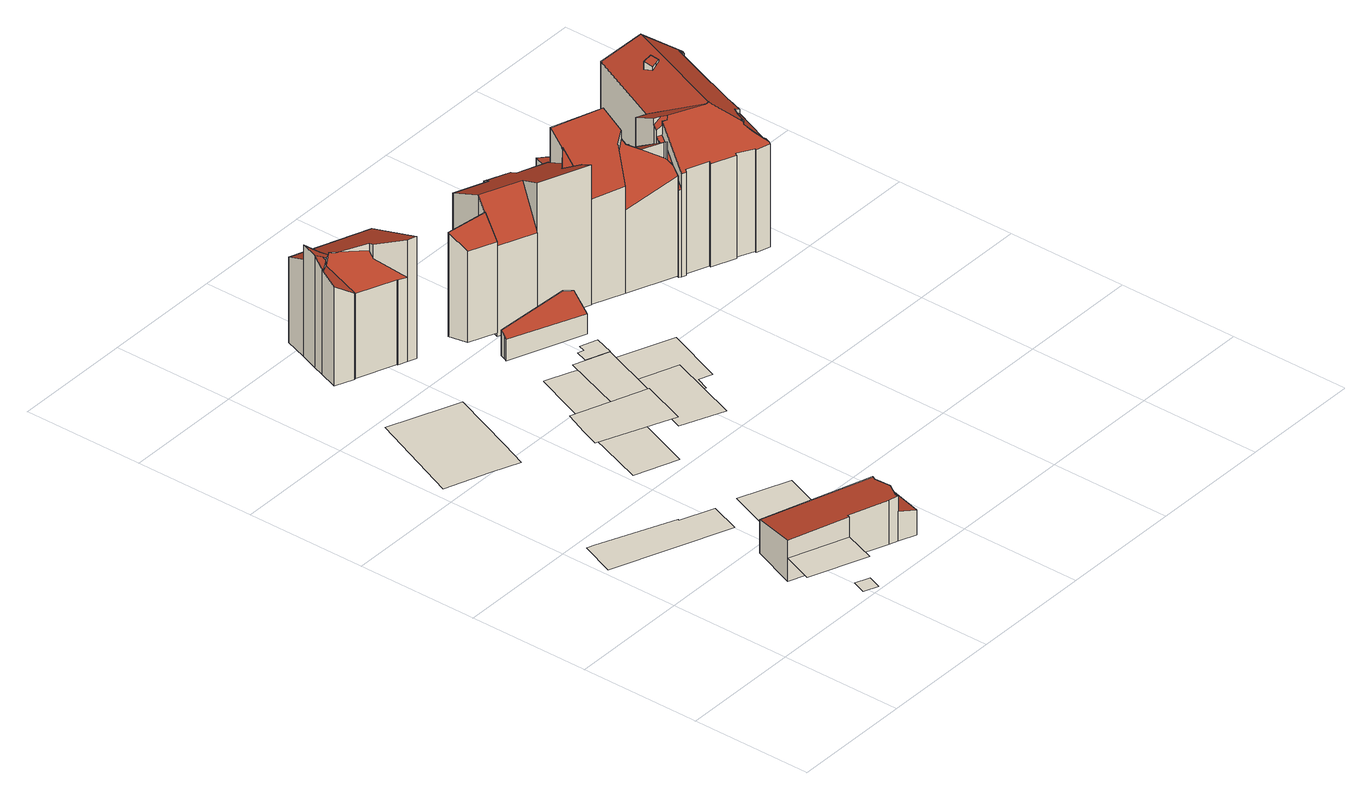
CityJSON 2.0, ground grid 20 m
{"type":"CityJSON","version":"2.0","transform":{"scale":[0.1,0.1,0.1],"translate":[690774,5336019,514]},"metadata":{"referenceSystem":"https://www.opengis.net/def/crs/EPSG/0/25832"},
"CityObjects":{
"building1":{"type":"Building","attributes":{"area_m2":55.53,"max_x":690797.88,"max_y":5336030,"min_x":690786.38,"min_y":5336021.5,"rf_extrusion_mode":"skip","rf_force_lod11":false,"rf_h_ground":518.7,"rf_h_pc_98p":0,"rf_h_roof_50p":0,"rf_h_roof_70p":0,"rf_h_roof_max":0,"rf_h_roof_min":0,"rf_is_glass_roof":false,"rf_nodata_frac":0.977,"rf_nodata_r":0,"rf_pc_select":"_HIGHEST_YET_INSUFFICIENT_COVERAGE","rf_pc_year":2026,"rf_pointcloud_unusable":true,"rf_pt_density":11.2,"rf_roof_planes":0,"rf_roof_type":"no points","rf_success":true,"rf_t_run":6,"source_file":"690_5336.gml"},"geometry":[{"type":"MultiSurface","lod":"0","boundaries":[[[0,1,2,3]]]}]},
"building2":{"type":"Building","attributes":{"area_m2":118.25,"max_x":690795.81,"max_y":5336057,"min_x":690774.81,"min_y":5336044,"rf_extrusion_mode":"skip","rf_force_lod11":false,"rf_h_ground":514.73,"rf_h_pc_98p":0,"rf_h_roof_50p":0,"rf_h_roof_70p":0,"rf_h_roof_max":0,"rf_h_roof_min":0,"rf_is_glass_roof":false,"rf_nodata_frac":1,"rf_nodata_r":0,"rf_pc_select":"_HIGHEST_YET_INSUFFICIENT_COVERAGE","rf_pc_year":0,"rf_pointcloud_unusable":true,"rf_pt_density":0,"rf_roof_planes":0,"rf_roof_type":"no points","rf_success":true,"rf_t_run":0,"source_file":"690_5336.gml"},"geometry":[{"type":"MultiSurface","lod":"0","boundaries":[[[4,5,6,7,8,9,10]]]}]},
"building3":{"type":"Building","attributes":{"area_m2":5.8,"max_x":690795.94,"max_y":5336022.5,"min_x":690792.81,"min_y":5336019,"rf_extrusion_mode":"skip","rf_force_lod11":false,"rf_h_ground":515.04,"rf_h_pc_98p":0,"rf_h_roof_50p":0,"rf_h_roof_70p":0,"rf_h_roof_max":0,"rf_h_roof_min":0,"rf_is_glass_roof":false,"rf_nodata_frac":0.25,"rf_nodata_r":0,"rf_pc_select":"_HIGHEST_YET_INSUFFICIENT_COVERAGE","rf_pc_year":2026,"rf_pointcloud_unusable":true,"rf_pt_density":12.44,"rf_roof_planes":0,"rf_roof_type":"no points","rf_success":true,"rf_t_run":3,"source_file":"690_5336.gml"},"geometry":[{"type":"MultiSurface","lod":"0","boundaries":[[[11,12,13,14]]]}]},
"building4":{"type":"Building","attributes":{"area_m2":101.1,"max_x":690793.38,"max_y":5336063.5,"min_x":690778.38,"min_y":5336051.5,"rf_extrusion_mode":"skip","rf_force_lod11":false,"rf_h_ground":532.24,"rf_h_pc_98p":0,"rf_h_roof_50p":0,"rf_h_roof_70p":0,"rf_h_roof_max":0,"rf_h_roof_min":0,"rf_is_glass_roof":false,"rf_nodata_frac":1,"rf_nodata_r":0,"rf_pc_select":"_HIGHEST_YET_INSUFFICIENT_COVERAGE","rf_pc_year":0,"rf_pointcloud_unusable":true,"rf_pt_density":0,"rf_roof_planes":0,"rf_roof_type":"no points","rf_success":true,"rf_t_run":0,"source_file":"690_5336.gml"},"geometry":[{"type":"MultiSurface","lod":"0","boundaries":[[[15,16,17,18,19]]]}]},
"building5":{"type":"Building","attributes":{"area_m2":160.46,"max_x":690811.12,"max_y":5336037.5,"min_x":690788.38,"min_y":5336023,"rf_extrusion_mode":"standard","rf_force_lod11":false,"rf_h_ground":514.7,"rf_h_pc_98p":0,"rf_h_roof_50p":521.76,"rf_h_roof_70p":521.98,"rf_h_roof_max":522.39,"rf_h_roof_min":518.71,"rf_h_roof_ridge":521.29,"rf_is_glass_roof":false,"rf_nodata_frac":0.54,"rf_nodata_r":0,"rf_pc_select":"_HIGHEST_YET_INSUFFICIENT_COVERAGE","rf_pc_year":2026,"rf_pointcloud_unusable":false,"rf_pt_density":106.25,"rf_ridgelines":6,"rf_rmse_lod22":0.316,"rf_roof_planes":8,"rf_roof_type":"slanted","rf_success":true,"rf_t_run":72,"rf_volume_lod22":1032.18,"source_file":"690_5336.gml"},"children":["building5-1"]},
"building5-1":{"type":"BuildingPart","parents":["building5"],"geometry":[{"type":"Solid","lod":"2.2","boundaries":[[[[20,21,22,23,24,25,26,27,28]],[[29,25,24,30]],[[30,24,23,31]],[[31,23,22,32]],[[33,20,28,34]],[[32,22,21,35]],[[34,28,27,36]],[[36,27,26,37]],[[38,37,26,25,29]],[[39,40,41,42]],[[43,33,40,39]],[[35,21,20,33,43]],[[44,45,37,38]],[[42,41,45,44]],[[42,44,38,29,30,31,32,35,43,39]],[[45,41,40,33,34,36,37]]]],"semantics":{"surfaces":[{"type":"GroundSurface"},{"type":"WallSurface","on_footprint_edge":true},{"type":"WallSurface","on_footprint_edge":false},{"type":"RoofSurface","rf_azimuth":5.01,"rf_h_roof_50p":521.41,"rf_h_roof_70p":521.66,"rf_h_roof_max":522.31,"rf_h_roof_min":520.45,"rf_slope":9.32},{"type":"RoofSurface","rf_azimuth":87.19,"rf_h_roof_50p":518.89,"rf_h_roof_70p":519.17,"rf_h_roof_max":522.21,"rf_h_roof_min":518.13,"rf_slope":15.84}],"values":[[0,1,1,1,1,1,1,1,1,2,2,1,2,2,3,4]]}}]},
"building6":{"type":"Building","attributes":{"area_m2":212.73,"max_x":690792.81,"max_y":5336096.5,"min_x":690774.56,"min_y":5336076.5,"rf_extrusion_mode":"standard","rf_force_lod11":false,"rf_h_ground":515.73,"rf_h_pc_98p":0,"rf_h_roof_50p":534.76,"rf_h_roof_70p":534.87,"rf_h_roof_max":535.05,"rf_h_roof_min":534.66,"rf_is_glass_roof":false,"rf_nodata_frac":0.582,"rf_nodata_r":0,"rf_pc_select":"_HIGHEST_YET_INSUFFICIENT_COVERAGE","rf_pc_year":2026,"rf_pointcloud_unusable":false,"rf_pt_density":7.04,"rf_ridgelines":0,"rf_rmse_lod22":0,"rf_roof_planes":1,"rf_roof_type":"slanted","rf_success":true,"rf_t_run":19,"rf_volume_lod22":0,"source_file":"690_5336.gml"},"geometry":[{"type":"MultiSurface","lod":"0","boundaries":[[[46,47,48,49,50,51,52,53]]]}]},
"building7":{"type":"Building","attributes":{"area_m2":65.28,"max_x":690797.19,"max_y":5336071,"min_x":690787.69,"min_y":5336059,"rf_extrusion_mode":"skip","rf_force_lod11":false,"rf_h_ground":531.93,"rf_h_pc_98p":0,"rf_h_roof_50p":0,"rf_h_roof_70p":0,"rf_h_roof_max":0,"rf_h_roof_min":0,"rf_is_glass_roof":false,"rf_nodata_frac":0.969,"rf_nodata_r":0,"rf_pc_select":"_HIGHEST_YET_INSUFFICIENT_COVERAGE","rf_pc_year":2026,"rf_pointcloud_unusable":true,"rf_pt_density":4.5,"rf_roof_planes":0,"rf_roof_type":"no points","rf_success":true,"rf_t_run":7,"source_file":"690_5336.gml"},"geometry":[{"type":"MultiSurface","lod":"0","boundaries":[[[54,55,56,57]]]}]},
"building8":{"type":"Building","attributes":{"area_m2":98.35,"max_x":690802.12,"max_y":5336063,"min_x":690790.44,"min_y":5336048.5,"rf_extrusion_mode":"skip","rf_force_lod11":false,"rf_h_ground":530.83,"rf_h_pc_98p":0,"rf_h_roof_50p":0,"rf_h_roof_70p":0,"rf_h_roof_max":0,"rf_h_roof_min":0,"rf_is_glass_roof":false,"rf_nodata_frac":0.954,"rf_nodata_r":0,"rf_pc_select":"_HIGHEST_YET_INSUFFICIENT_COVERAGE","rf_pc_year":2026,"rf_pointcloud_unusable":true,"rf_pt_density":10.67,"rf_roof_planes":0,"rf_roof_type":"no points","rf_success":true,"rf_t_run":1,"source_file":"690_5336.gml"},"geometry":[{"type":"MultiSurface","lod":"0","boundaries":[[[58,59,60,61]]]}]},
"building9":{"type":"Building","attributes":{"area_m2":113.41,"max_x":690807.62,"max_y":5336048,"min_x":690794.75,"min_y":5336033,"rf_extrusion_mode":"standard","rf_force_lod11":false,"rf_h_ground":514.87,"rf_h_pc_98p":0,"rf_h_roof_50p":518.57,"rf_h_roof_70p":518.61,"rf_h_roof_max":518.8,"rf_h_roof_min":518.38,"rf_is_glass_roof":false,"rf_nodata_frac":0.562,"rf_nodata_r":0,"rf_pc_select":"_HIGHEST_YET_INSUFFICIENT_COVERAGE","rf_pc_year":2026,"rf_pointcloud_unusable":false,"rf_pt_density":38.87,"rf_ridgelines":0,"rf_rmse_lod22":0,"rf_roof_planes":2,"rf_roof_type":"slanted","rf_success":true,"rf_t_run":45,"rf_volume_lod22":0,"source_file":"690_5336.gml"},"geometry":[{"type":"MultiSurface","lod":"0","boundaries":[[[62,63,64,65]]]}]},
"building10":{"type":"Building","attributes":{"area_m2":12.14,"max_x":690798.31,"max_y":5336073,"min_x":690793.38,"min_y":5336069,"rf_extrusion_mode":"skip","rf_force_lod11":false,"rf_h_ground":531.98,"rf_h_pc_98p":0,"rf_h_roof_50p":0,"rf_h_roof_70p":0,"rf_h_roof_max":0,"rf_h_roof_min":0,"rf_is_glass_roof":false,"rf_nodata_frac":0.854,"rf_nodata_r":0,"rf_pc_select":"_HIGHEST_YET_INSUFFICIENT_COVERAGE","rf_pc_year":2026,"rf_pointcloud_unusable":true,"rf_pt_density":9.14,"rf_roof_planes":0,"rf_roof_type":"no points","rf_success":true,"rf_t_run":3,"source_file":"690_5336.gml"},"geometry":[{"type":"MultiSurface","lod":"0","boundaries":[[[66,67,68,69,70,71]]]}]},
"building11":{"type":"Building","attributes":{"area_m2":177.84,"max_x":690805,"max_y":5336092,"min_x":690786.44,"min_y":5336074.5,"rf_extrusion_mode":"standard","rf_force_lod11":false,"rf_h_ground":530.38,"rf_h_pc_98p":0,"rf_h_roof_50p":534.59,"rf_h_roof_70p":534.92,"rf_h_roof_max":535.75,"rf_h_roof_min":533.84,"rf_is_glass_roof":false,"rf_nodata_frac":0.582,"rf_nodata_r":0,"rf_pc_select":"_HIGHEST_YET_INSUFFICIENT_COVERAGE","rf_pc_year":2026,"rf_pointcloud_unusable":false,"rf_pt_density":15,"rf_ridgelines":0,"rf_rmse_lod22":1.67,"rf_roof_planes":3,"rf_roof_type":"slanted","rf_success":true,"rf_t_run":22,"rf_volume_lod22":171.71,"source_file":"690_5336.gml"},"children":["building11-1"]},
"building11-1":{"type":"BuildingPart","parents":["building11"],"geometry":[{"type":"Solid","lod":"2.2","boundaries":[[[[72,73,74,75,76,77]],[[78,77,76,79]],[[80,74,73,81]],[[82,75,74,80]],[[83,72,77,78]],[[79,76,75,82]],[[81,73,72,83]],[[81,83,78,79,82,80]]]],"semantics":{"surfaces":[{"type":"GroundSurface"},{"type":"WallSurface","on_footprint_edge":true},{"type":"RoofSurface","rf_azimuth":198.12,"rf_h_roof_50p":534.71,"rf_h_roof_70p":534.97,"rf_h_roof_max":535.76,"rf_h_roof_min":533.93,"rf_slope":22.46}],"values":[[0,1,1,1,1,1,1,2]]}}]},
"building12":{"type":"Building","attributes":{"area_m2":165.88,"max_x":690801.81,"max_y":5336120.5,"min_x":690784.88,"min_y":5336104,"rf_extrusion_mode":"standard","rf_force_lod11":false,"rf_h_ground":515.28,"rf_h_pc_98p":0,"rf_h_roof_50p":531.48,"rf_h_roof_70p":532.38,"rf_h_roof_max":534.46,"rf_h_roof_min":529.35,"rf_h_roof_ridge":533.13,"rf_is_glass_roof":false,"rf_nodata_frac":0.485,"rf_nodata_r":0,"rf_pc_select":"_HIGHEST_YET_INSUFFICIENT_COVERAGE","rf_pc_year":2026,"rf_pointcloud_unusable":false,"rf_pt_density":13.06,"rf_ridgelines":1,"rf_rmse_lod22":0.368,"rf_roof_planes":6,"rf_roof_type":"slanted","rf_success":true,"rf_t_run":34,"rf_volume_lod22":2773.02,"source_file":"690_5336.gml"},"children":["building12-1"]},
"building12-1":{"type":"BuildingPart","parents":["building12"],"geometry":[{"type":"Solid","lod":"2.2","boundaries":[[[[84,85,86,87,88,89,90,91,92,93,94,95,96]],[[97,86,85,98]],[[99,87,86,97]],[[100,101,90,89,102]],[[103,91,90,101]],[[104,96,95,105]],[[106,84,96,104]],[[107,108,94,93,109]],[[110,111,108,107]],[[109,93,92,112]],[[102,89,88,113,114]],[[114,113,115,116]],[[112,92,91,103]],[[117,118,119]],[[120,121,122]],[[118,117,111,110]],[[113,88,87,99]],[[123,124,120]],[[125,126,127]],[[126,125,128,129]],[[121,120,129]],[[105,95,94,108]],[[124,123,101,100]],[[116,115,128,125]],[[98,85,84,106]],[[105,108,111,117,119,122,121,129,128,106,104]],[[101,123,120,122,119,118,110,107,109,112,103]],[[102,127,126,129,120,124,100]],[[116,125,127,102,114]],[[98,106,128,115,113,99,97]]]],"semantics":{"surfaces":[{"type":"GroundSurface"},{"type":"WallSurface","on_footprint_edge":true},{"type":"WallSurface","on_footprint_edge":false},{"type":"RoofSurface","rf_azimuth":200.4,"rf_h_roof_50p":531.55,"rf_h_roof_70p":532.31,"rf_h_roof_max":535.88,"rf_h_roof_min":529.85,"rf_slope":29.15},{"type":"RoofSurface","rf_azimuth":20.41,"rf_h_roof_50p":531.86,"rf_h_roof_70p":532.81,"rf_h_roof_max":536.02,"rf_h_roof_min":529.78,"rf_slope":26.46},{"type":"RoofSurface","rf_azimuth":107.64,"rf_h_roof_50p":534.04,"rf_h_roof_70p":534.21,"rf_h_roof_max":534.62,"rf_h_roof_min":533.12,"rf_slope":27.87},{"type":"RoofSurface","rf_azimuth":160.55,"rf_h_roof_50p":533.91,"rf_h_roof_70p":534.05,"rf_h_roof_max":534.58,"rf_h_roof_min":533.51,"rf_slope":39.93},{"type":"RoofSurface","rf_azimuth":130.04,"rf_h_roof_50p":532.02,"rf_h_roof_70p":532.4,"rf_h_roof_max":533.51,"rf_h_roof_min":530.2,"rf_slope":36.7}],"values":[[0,1,1,1,1,1,1,1,2,1,1,2,1,2,2,2,1,2,2,2,2,1,2,2,1,3,4,5,6,7]]}}]},
"building13":{"type":"Building","attributes":{"area_m2":359.8,"max_x":690824.88,"max_y":5336087.5,"min_x":690795,"min_y":5336060.5,"rf_extrusion_mode":"standard","rf_force_lod11":false,"rf_h_ground":514.61,"rf_h_pc_98p":0,"rf_h_roof_50p":533,"rf_h_roof_70p":533.45,"rf_h_roof_max":535.55,"rf_h_roof_min":532.15,"rf_h_roof_ridge":532.58,"rf_is_glass_roof":false,"rf_nodata_frac":0.483,"rf_nodata_r":0,"rf_pc_select":"_HIGHEST_YET_INSUFFICIENT_COVERAGE","rf_pc_year":2026,"rf_pointcloud_unusable":false,"rf_pt_density":21.62,"rf_ridgelines":1,"rf_rmse_lod22":0,"rf_roof_planes":7,"rf_roof_type":"slanted","rf_success":true,"rf_t_run":74,"rf_volume_lod22":0,"source_file":"690_5336.gml"},"geometry":[{"type":"MultiSurface","lod":"0","boundaries":[[[130,131,132,133,134,135,136,137,138,139,140,141,142,143,144,145,146,147,148,149,150,151,152,153,154,155]]]}]},
"building14":{"type":"Building","attributes":{"area_m2":167.84,"max_x":690814.25,"max_y":5336116,"min_x":690797.38,"min_y":5336099.5,"rf_extrusion_mode":"standard","rf_force_lod11":false,"rf_h_ground":515.13,"rf_h_pc_98p":0,"rf_h_roof_50p":532.85,"rf_h_roof_70p":533.36,"rf_h_roof_max":535.65,"rf_h_roof_min":531.19,"rf_is_glass_roof":false,"rf_nodata_frac":0.7,"rf_nodata_r":0,"rf_pc_select":"_HIGHEST_YET_INSUFFICIENT_COVERAGE","rf_pc_year":2026,"rf_pointcloud_unusable":false,"rf_pt_density":10.59,"rf_ridgelines":0,"rf_rmse_lod22":5.86,"rf_roof_planes":4,"rf_roof_type":"slanted","rf_success":true,"rf_t_run":14,"rf_volume_lod22":295.13,"source_file":"690_5336.gml"},"children":["building14-1"]},
"building14-1":{"type":"BuildingPart","parents":["building14"],"geometry":[{"type":"Solid","lod":"2.2","boundaries":[[[[156,157,158,159]],[[160,156,159,161]],[[161,159,158,162]],[[162,158,157,163]],[[163,157,156,160]],[[163,160,161,162]]]],"semantics":{"surfaces":[{"type":"GroundSurface"},{"type":"WallSurface","on_footprint_edge":true},{"type":"RoofSurface","rf_azimuth":202.03,"rf_h_roof_50p":532.28,"rf_h_roof_70p":532.76,"rf_h_roof_max":533.78,"rf_h_roof_min":530.85,"rf_slope":40.42}],"values":[[0,1,1,1,1,2]]}}]},
"building15":{"type":"Building","attributes":{"area_m2":195.93,"max_x":690828.19,"max_y":5336111,"min_x":690809.56,"min_y":5336094,"rf_extrusion_mode":"standard","rf_force_lod11":false,"rf_h_ground":514.5,"rf_h_pc_98p":0,"rf_h_roof_50p":533.94,"rf_h_roof_70p":534.52,"rf_h_roof_max":536.26,"rf_h_roof_min":531.08,"rf_h_roof_ridge":535.32,"rf_is_glass_roof":false,"rf_nodata_frac":0.662,"rf_nodata_r":0,"rf_pc_select":"_HIGHEST_YET_INSUFFICIENT_COVERAGE","rf_pc_year":2026,"rf_pointcloud_unusable":false,"rf_pt_density":10.07,"rf_ridgelines":1,"rf_rmse_lod22":0.986,"rf_roof_planes":3,"rf_roof_type":"slanted","rf_success":true,"rf_t_run":33,"rf_volume_lod22":3816.6,"source_file":"690_5336.gml"},"children":["building15-1"]},
"building15-1":{"type":"BuildingPart","parents":["building15"],"geometry":[{"type":"Solid","lod":"2.2","boundaries":[[[[164,165,166,167,168,169,170,171,172,173,174,175]],[[176,172,171,177]],[[178,173,172,176]],[[177,171,170,179]],[[179,170,169,180]],[[180,169,168,181]],[[181,168,167,182]],[[183,184,185]],[[186,166,165,183]],[[182,167,166,186]],[[187,174,173,178]],[[188,175,174,187,189]],[[190,164,175,188,191]],[[191,188,192,193]],[[193,192,194]],[[189,187,194]],[[184,183,165,164,190]],[[182,186,183,185]],[[189,194,192,188]],[[184,190,191,193,194,187,178,176,177,179,180,181,182,185]]]],"semantics":{"surfaces":[{"type":"GroundSurface"},{"type":"WallSurface","on_footprint_edge":true},{"type":"WallSurface","on_footprint_edge":false},{"type":"RoofSurface","rf_azimuth":200.84,"rf_h_roof_50p":533.15,"rf_h_roof_70p":534.28,"rf_h_roof_max":538.15,"rf_h_roof_min":530.2,"rf_slope":43.67},{"type":"RoofSurface","rf_azimuth":180.57,"rf_h_roof_50p":535.65,"rf_h_roof_70p":535.9,"rf_h_roof_max":536.64,"rf_h_roof_min":534.45,"rf_slope":25.6},{"type":"RoofSurface","rf_azimuth":21.35,"rf_h_roof_50p":533.83,"rf_h_roof_70p":535.13,"rf_h_roof_max":538.42,"rf_h_roof_min":530.3,"rf_slope":29.92}],"values":[[0,1,1,1,1,1,1,2,1,1,1,1,1,2,2,2,1,3,4,5]]}}]},
"building16":{"type":"Building","attributes":{"area_m2":160.98,"max_x":690840.81,"max_y":5336104.5,"min_x":690823.75,"min_y":5336088.5,"rf_extrusion_mode":"standard","rf_force_lod11":false,"rf_h_ground":514.56,"rf_h_pc_98p":0,"rf_h_roof_50p":532.19,"rf_h_roof_70p":533.89,"rf_h_roof_max":536.26,"rf_h_roof_min":530.04,"rf_is_glass_roof":false,"rf_nodata_frac":0.599,"rf_nodata_r":0,"rf_pc_select":"_HIGHEST_YET_INSUFFICIENT_COVERAGE","rf_pc_year":2026,"rf_pointcloud_unusable":false,"rf_pt_density":50.25,"rf_ridgelines":0,"rf_rmse_lod22":0.898,"rf_roof_planes":8,"rf_roof_type":"slanted","rf_success":true,"rf_t_run":46,"rf_volume_lod22":3135.12,"source_file":"690_5336.gml"},"children":["building16-1"]},
"building16-1":{"type":"BuildingPart","parents":["building16"],"geometry":[{"type":"Solid","lod":"2.2","boundaries":[[[[195,196,197,198,199,200,201,202,203]],[[204,205,206,207,208]],[[209,210,205,204]],[[211,202,201,212]],[[213,214,203,202,211]],[[215,199,198,216,217]],[[217,216,206,205]],[[218,219,220,221]],[[212,201,200,219,218]],[[222,196,195,223]],[[224,225,223,226]],[[227,228,225,224]],[[229,230,228,227,231]],[[219,200,199,215]],[[221,220,231,232]],[[232,231,227,214,213]],[[230,229,233]],[[210,209,233]],[[216,198,197,234,235]],[[208,207,236]],[[235,234,236]],[[234,197,196,222]],[[226,223,195,203,214]],[[232,213,211,212,218,221]],[[210,233,229,231,220,219,215,217,205]],[[235,236,207,206,216]],[[234,222,223,225,228,230,233,209,204,208,236]],[[226,214,227,224]]]],"semantics":{"surfaces":[{"type":"GroundSurface"},{"type":"WallSurface","on_footprint_edge":false},{"type":"WallSurface","on_footprint_edge":true},{"type":"RoofSurface","rf_azimuth":206.87,"rf_h_roof_50p":535.89,"rf_h_roof_70p":536.8,"rf_h_roof_max":538.32,"rf_h_roof_min":532.77,"rf_slope":24.2},{"type":"RoofSurface","rf_azimuth":228.71,"rf_h_roof_50p":532.36,"rf_h_roof_70p":533.14,"rf_h_roof_max":536.31,"rf_h_roof_min":529.27,"rf_slope":36.12},{"type":"RoofSurface","rf_azimuth":189.8,"rf_h_roof_50p":533.79,"rf_h_roof_70p":533.79,"rf_h_roof_max":534.78,"rf_h_roof_min":533.79,"rf_slope":42.66},{"type":"RoofSurface","rf_azimuth":16.97,"rf_h_roof_50p":532.22,"rf_h_roof_70p":533.28,"rf_h_roof_max":535.92,"rf_h_roof_min":529.3,"rf_slope":35.61},{"type":"RoofSurface","rf_azimuth":1.98,"rf_h_roof_50p":531.33,"rf_h_roof_70p":531.74,"rf_h_roof_max":538.22,"rf_h_roof_min":529.83,"rf_slope":37.25}],"values":[[0,1,1,2,2,2,1,1,2,2,1,1,1,2,1,1,1,1,2,1,1,2,2,3,4,5,6,7]]}}]},
"building17":{"type":"Building","attributes":{"area_m2":28.83,"max_x":690843.75,"max_y":5336116,"min_x":690836.75,"min_y":5336109,"rf_extrusion_mode":"standard","rf_force_lod11":false,"rf_h_ground":514.51,"rf_h_pc_98p":0,"rf_h_roof_50p":520.18,"rf_h_roof_70p":521.54,"rf_h_roof_max":522,"rf_h_roof_min":519.98,"rf_is_glass_roof":false,"rf_nodata_frac":0.623,"rf_nodata_r":0,"rf_pc_select":"_HIGHEST_YET_INSUFFICIENT_COVERAGE","rf_pc_year":2026,"rf_pointcloud_unusable":false,"rf_pt_density":70.79,"rf_ridgelines":0,"rf_rmse_lod22":0.246,"rf_roof_planes":2,"rf_roof_type":"slanted","rf_success":true,"rf_t_run":27,"rf_volume_lod22":179.15,"source_file":"690_5336.gml"},"children":["building17-1"]},
"building17-1":{"type":"BuildingPart","parents":["building17"],"geometry":[{"type":"Solid","lod":"2.2","boundaries":[[[[237,238,239,240,241,242]],[[243,241,240,244]],[[245,242,241,243]],[[246,237,242,245]],[[244,240,239,247]],[[247,239,238,248]],[[248,238,237,246]],[[248,246,245,243,244,247]]]],"semantics":{"surfaces":[{"type":"GroundSurface"},{"type":"WallSurface","on_footprint_edge":true},{"type":"RoofSurface","rf_azimuth":110.74,"rf_h_roof_50p":520.75,"rf_h_roof_70p":521.08,"rf_h_roof_max":521.58,"rf_h_roof_min":519.86,"rf_slope":18.34}],"values":[[0,1,1,1,1,1,1,2]]}}]},
"building18":{"type":"Building","attributes":{"area_m2":337.88,"max_x":690859.69,"max_y":5336112,"min_x":690836.62,"min_y":5336083,"rf_extrusion_mode":"standard","rf_force_lod11":false,"rf_h_ground":514.51,"rf_h_pc_98p":0,"rf_h_roof_50p":535.61,"rf_h_roof_70p":536.41,"rf_h_roof_max":537.52,"rf_h_roof_min":532.5,"rf_h_roof_ridge":537.76,"rf_is_glass_roof":false,"rf_nodata_frac":0.00148,"rf_nodata_r":0,"rf_pc_select":"PREFERRED_AND_LATEST","rf_pc_year":2026,"rf_pointcloud_unusable":false,"rf_pt_density":584.37,"rf_ridgelines":10,"rf_rmse_lod22":1.31,"rf_roof_planes":27,"rf_roof_type":"slanted","rf_success":true,"rf_t_run":243,"rf_volume_lod22":7092.12,"source_file":"690_5336.gml"},"children":["building18-1"]},
"building18-1":{"type":"BuildingPart","parents":["building18"],"geometry":[{"type":"Solid","lod":"2.2","boundaries":[[[[249,250,251,252,253,254,255,256,257,258,259,260,261,262,263,264,265,266,267,268,269,270,271,272,273,274,275,276,277,278]],[[279,272,271,280]],[[281,273,272,279]],[[280,271,270,282]],[[283,284,285,286]],[[287,258,257,288]],[[288,257,256,289]],[[290,267,266,291]],[[292,293,268,267,290]],[[294,295,262,261,296]],[[297,263,262,295]],[[298,264,263,297]],[[299,300,301]],[[302,259,258,287]],[[303,254,253,304]],[[304,253,252,305]],[[306,255,254,303]],[[307,308,309,310]],[[311,274,273,281]],[[282,270,269,312]],[[300,299,313,295,294]],[[314,315,284,283]],[[293,292,316]],[[317,318,319]],[[318,317,320]],[[321,322,323,324]],[[325,326,327]],[[291,266,265,326,325]],[[305,252,251,328]],[[324,323,329]],[[326,265,264,298,330]],[[330,298,313,299]],[[286,285,331,332]],[[333,334,249,278,335]],[[289,256,255,306]],[[336,308,307]],[[312,269,268,293]],[[322,321,337]],[[338,339,340,341]],[[310,309,339,338]],[[341,340,342,343]],[[343,342,334,333]],[[344,260,259,302]],[[296,261,260,344]],[[335,278,277,345]],[[345,277,276,346]],[[346,276,275,347]],[[328,251,250,348]],[[348,250,249,334]],[[332,331,349,350]],[[350,349,315,314]],[[347,275,274,311]],[[313,298,297,295]],[[351,327,326,330,299,301]],[[327,351,329,323,316,292,290,291,325]],[[296,344,302,287,288,289,306,303,304,305,319,318,320,336,307,337,321,324,329,351,301,300,294]],[[348,334,342,340,339,309,308,336,320,317,319,305,328]],[[350,314,283,286,332]],[[282,322,337,307,310,338,341,343,333,335,345,346,347,311,281,279,280]],[[322,282,312,293,316,323],[315,349,331,285,284]]]],"semantics":{"surfaces":[{"type":"GroundSurface"},{"type":"WallSurface","on_footprint_edge":true},{"type":"WallSurface","on_footprint_edge":false},{"type":"RoofSurface","rf_azimuth":213.77,"rf_h_roof_50p":533.77,"rf_h_roof_70p":534.52,"rf_h_roof_max":537.43,"rf_h_roof_min":529.89,"rf_slope":43.03},{"type":"RoofSurface","rf_azimuth":261.03,"rf_h_roof_50p":537.35,"rf_h_roof_70p":537.59,"rf_h_roof_max":537.74,"rf_h_roof_min":536.58,"rf_slope":46.18},{"type":"RoofSurface","rf_azimuth":26.35,"rf_h_roof_50p":536.34,"rf_h_roof_70p":536.84,"rf_h_roof_max":537.9,"rf_h_roof_min":534.42,"rf_slope":29.67},{"type":"RoofSurface","rf_azimuth":200.98,"rf_h_roof_50p":534.7,"rf_h_roof_70p":535.83,"rf_h_roof_max":537.9,"rf_h_roof_min":532.22,"rf_slope":41.14},{"type":"RoofSurface","rf_azimuth":110.94,"rf_h_roof_50p":533.22,"rf_h_roof_70p":533.64,"rf_h_roof_max":534.85,"rf_h_roof_min":532.27,"rf_slope":41.68},{"type":"RoofSurface","rf_azimuth":205.6,"rf_h_roof_50p":537.62,"rf_h_roof_70p":537.63,"rf_h_roof_max":537.76,"rf_h_roof_min":537.43,"rf_slope":16.67},{"type":"RoofSurface","rf_azimuth":110.76,"rf_h_roof_50p":535.53,"rf_h_roof_70p":536.41,"rf_h_roof_max":537.86,"rf_h_roof_min":532.53,"rf_slope":36.96},{"type":"RoofSurface","rf_azimuth":291.53,"rf_h_roof_50p":536.14,"rf_h_roof_70p":536.81,"rf_h_roof_max":537.86,"rf_h_roof_min":534.3,"rf_slope":25.18}],"values":[[0,1,1,1,2,1,1,1,1,1,1,1,2,1,1,1,1,2,1,1,2,2,2,2,2,2,2,1,1,2,1,2,2,1,1,2,1,2,2,2,2,2,1,1,1,1,1,1,1,2,2,1,3,4,5,6,7,8,9,10]]}}]}
},
"vertices":[
[219,24,47],[238,76,47],[144,111,47],[124,60,47],
[8,324,7],[199,251,7],[218,301,7],[164,323,7],[165,325,7],[44,376,7],[31,381,7],
[220,24,10],[196,33,10],[188,11,10],[211,2,10],
[44,376,182],[165,325,182],[194,400,182],[72,445,182],[55,405,182],
[317,52,7],[302,57,7],[241,81,7],[238,76,7],[144,111,7],[173,185,7],[344,119,7],[371,108,7],[345,41,7],[173,185,64],[144,111,77],[238,76,81],[241,81,80],[317,52,58],[345,41,50],[302,57,83],[371,108,41],[344,119,49],[344,119,73],[319,59,83],[319,59,57],[336,82,52],[336,82,79],[317,52,84],[340,113,74],[340,113,50],
[6,619,17],[78,592,17],[124,574,17],[143,619,17],[188,730,17],[183,732,17],[163,740,17],[71,775,17],
[137,421,179],[194,400,179],[232,501,179],[175,522,179],
[235,294,168],[281,415,168],[210,442,168],[164,323,168],
[290,139,9],[337,259,9],[254,291,9],[208,171,9],
[194,515,180],[232,501,180],[243,532,180],[215,542,180],[211,531,180],[201,534,180],
[278,603,164],[263,567,164],[141,614,164],[143,619,164],[147,628,164],[265,613,164],[265,613,217],[147,628,207],[141,614,201],[263,567,198],[143,619,203],[278,603,214],
[142,886,13],[140,887,13],[140,886,13],[109,898,13],[121,930,13],[127,947,13],[138,976,13],[152,1014,13],[278,966,13],[234,850,13],[220,855,13],[205,861,13],[205,862,13],[140,886,160],[140,887,160],[109,898,183],[138,976,204],[138,976,179],[127,947,205],[152,1014,159],[205,862,158],[205,861,158],[142,886,159],[220,855,221],[220,855,157],[234,850,222],[202,902,203],[202,902,179],[278,966,160],[121,930,192],[121,930,194],[123,928,190],[123,928,192],[206,913,185],[206,913,197],[170,939,191],[158,947,189],[158,947,193],[168,939,191],[148,955,187],[148,955,196],[140,937,194],[140,937,197],[139,942,198],[140,937,185],[154,945,191],
[471,509,6],[509,605,6],[423,638,6],[401,647,6],[396,650,6],[395,649,6],[352,666,6],[352,667,6],[311,683,6],[310,683,6],[259,557,6],[253,559,6],[236,512,6],[210,442,6],[281,415,6],[318,511,6],[316,515,6],[306,519,6],[314,543,6],[327,553,6],[329,547,6],[347,541,6],[344,535,6],[376,522,6],[440,496,6],[449,517,6],
[368,835,11],[355,803,11],[311,820,11],[306,851,11],[368,835,197],[306,851,189],[311,820,167],[355,803,167],
[497,748,5],[415,779,5],[355,803,5],[376,854,5],[403,921,5],[457,900,5],[461,912,5],[501,896,5],[494,880,5],[542,862,5],[527,824,5],[507,773,5],[494,880,175],[501,896,165],[542,862,175],[461,912,165],[457,900,172],[403,921,172],[376,854,213],[415,779,160],[415,779,245],[443,828,213],[355,803,160],[527,824,198],[507,773,201],[527,824,225],[497,748,245],[507,773,229],[494,799,213],[494,799,218],[499,802,215],
[627,822,6],[668,806,6],[646,746,6],[633,711,6],[627,697,6],[548,728,6],[497,748,6],[539,856,6],[619,825,6],[633,723,221],[633,723,192],[633,723,181],[634,722,180],[634,722,221],[632,726,219],[632,726,193],[539,856,238],[497,748,186],[619,825,242],[619,825,158],[627,697,177],[633,711,170],[633,711,187],[548,728,189],[548,728,148],[591,776,195],[591,776,217],[668,806,157],[627,822,154],[646,801,175],[646,801,164],[627,822,160],[611,786,188],[611,786,182],[610,777,206],[610,777,188],[611,786,211],[611,786,225],[619,757,201],[646,746,202],[646,746,204],[645,745,203],
[658,902,5],[627,913,5],[628,915,5],[651,971,5],[698,958,5],[666,899,5],[698,958,59],[651,971,74],[666,899,61],[658,902,64],[628,915,75],[627,913,75],
[791,718,5],[766,657,5],[770,655,5],[765,644,5],[764,642,5],[742,649,5],[742,651,5],[714,664,5],[713,661,5],[674,676,5],[675,679,5],[639,693,5],[637,690,5],[630,693,5],[626,695,5],[648,752,5],[651,760,5],[668,806,5],[685,799,5],[686,802,5],[743,929,5],[798,902,5],[855,874,5],[857,874,5],[855,869,5],[847,872,5],[814,789,5],[816,788,5],[799,745,5],[801,745,5],[857,874,186],[855,874,188],[855,869,186],[798,902,236],[749,857,236],[749,857,222],[751,842,226],[751,842,232],[674,676,181],[713,661,181],[714,664,183],[685,799,207],[668,806,207],[686,802,205],[686,802,204],[630,693,181],[630,693,154],[637,690,181],[626,695,154],[648,752,209],[655,748,226],[655,748,234],[662,745,233],[675,679,184],[742,649,180],[764,642,181],[765,644,183],[742,651,181],[752,681,209],[752,681,205],[758,689,203],[758,689,207],[847,872,193],[743,929,207],[655,748,210],[765,857,238],[765,857,229],[698,780,213],[754,666,199],[754,666,198],[762,650,187],[752,673,203],[729,724,237],[729,724,236],[726,724,235],[726,724,236],[651,760,235],[651,760,224],[662,756,234],[770,655,182],[722,725,235],[648,752,219],[759,843,229],[759,843,233],[791,718,192],[791,718,185],[801,745,191],[750,678,206],[729,723,236],[759,685,205],[759,685,201],[768,704,199],[768,704,204],[777,716,196],[777,716,201],[639,693,184],[799,745,193],[816,788,192],[814,789,194],[766,657,185],[767,844,232],[767,844,235],[666,748,237]
]}
